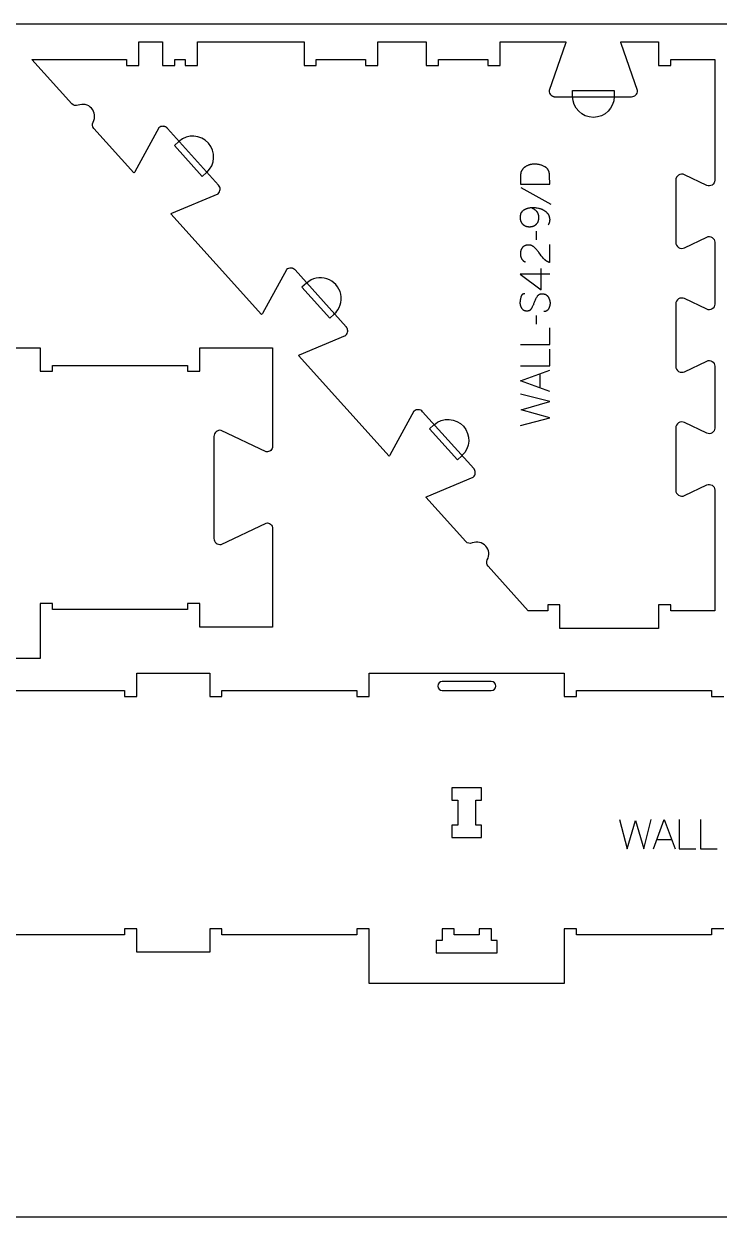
# Model space of a CAD drawing. Extents: x 5216 to 8399, y -19593 to -11999.
# Drawn here: x 6586 to 7297, y -15243 to -14023 of the extents above; entities that cross this region are included whole.
import ezdxf

# ---------------------------------------------------------------- set-up
doc = ezdxf.new("R2010")
doc.units = 0
for name, color, linetype in [('0_SHEET_SPRUCEPLY_2440X122', 1, 'CONTINUOUS'), ('1_ANYTOOL_1MMDEEP_LABELS_S', 2, 'CONTINUOUS'), ('3_ANYTOOL_CUTTHROUGH_INSID', 4, 'CONTINUOUS'), ('4_ANYTOOL_CUTTHROUGH_OUTSI', 5, 'CONTINUOUS'), ('5_ANYTOOL_HALF_MILL_9MM_IN', 3, 'CONTINUOUS')]:
    doc.layers.add(name, color=color, linetype=linetype)

msp = doc.modelspace()

# ---------------------------------------------------------------- linework, layer by layer
at = {"layer": '0_SHEET_SPRUCEPLY_2440X122'}
msp.add_lwpolyline([(8027.3, -14023.3), (8027.3, -15243.3), (5587.3, -15243.3), (5587.3, -14023.3)], close=True, dxfattribs=at)
at = {"layer": '1_ANYTOOL_1MMDEEP_LABELS_S'}
msp.add_lwpolyline([(7093.7, -14187.1), (7123.7, -14187.1), (7123.6, -14178.5), (7123.6, -14178.1), (7123.6, -14177.7), (7123.5, -14177.3), (7123.5, -14176.9), (7123.4, -14176.5), (7123.4, -14176.2), (7123.3, -14175.8), (7123.2, -14175.5), (7123.2, -14175.1), (7123.1, -14174.8), (7123, -14174.4), (7122.8, -14174.1), (7122.7, -14173.8), (7122.7, -14173.6), (7122.6, -14173.5), (7122.5, -14173.3), (7122.4, -14173.2), (7122.4, -14173), (7122.3, -14172.9), (7122.2, -14172.7), (7122.1, -14172.6), (7122, -14172.5), (7122, -14172.3), (7121.9, -14172.2), (7121.8, -14172.1), (7121.7, -14171.9), (7121.6, -14171.8), (7121.5, -14171.7), (7121.4, -14171.5), (7121.3, -14171.4), (7121.2, -14171.3), (7121.1, -14171.2), (7121, -14171.1), (7120.8, -14170.9), (7120.7, -14170.8), (7120.6, -14170.7), (7120.5, -14170.6), (7120.4, -14170.5), (7120.2, -14170.4), (7120.1, -14170.3), (7120, -14170.2), (7119.9, -14170.1), (7119.7, -14170), (7119.6, -14169.9), (7119.5, -14169.8), (7119.2, -14169.6), (7118.9, -14169.4), (7118.6, -14169.3), (7118, -14169), (7117.3, -14168.7), (7116.7, -14168.4), (7116.1, -14168.1), (7115.4, -14167.9), (7114.8, -14167.7), (7114.1, -14167.5), (7113.5, -14167.3), (7112.8, -14167.2), (7112.1, -14167), (7111.5, -14166.9), (7110.8, -14166.8), (7110.1, -14166.7), (7109.4, -14166.7), (7108.7, -14166.7), (7108, -14166.7), (7107.4, -14166.7), (7106.8, -14166.7), (7106.2, -14166.7), (7105.6, -14166.8), (7105.1, -14166.9), (7104.8, -14166.9), (7104.5, -14167), (7104.2, -14167.1), (7103.9, -14167.1), (7103.7, -14167.2), (7103.4, -14167.3), (7103.1, -14167.4), (7102.8, -14167.4), (7102.6, -14167.5), (7102.3, -14167.6), (7102, -14167.7), (7101.8, -14167.8), (7101.5, -14167.9), (7101.2, -14168.1), (7100.7, -14168.3), (7100.2, -14168.6), (7099.7, -14168.8), (7099.2, -14169.1), (7098.9, -14169.3), (7098.6, -14169.5), (7098.3, -14169.7), (7098, -14169.9), (7097.7, -14170.1), (7097.5, -14170.4), (7097.2, -14170.6), (7097, -14170.8), (7096.7, -14171), (7096.5, -14171.2), (7096.3, -14171.5), (7096.1, -14171.7), (7095.9, -14171.9), (7095.7, -14172.2), (7095.5, -14172.4), (7095.4, -14172.7), (7095.2, -14172.9), (7095.1, -14173.2), (7094.9, -14173.4), (7094.8, -14173.7), (7094.7, -14173.9), (7094.6, -14174.2), (7094.5, -14174.5), (7094.4, -14174.7), (7094.3, -14175), (7094.2, -14175.3), (7094.1, -14175.6), (7094.1, -14175.9), (7094, -14176.2), (7094, -14176.5), (7094, -14176.7), (7093.9, -14177), (7093.8, -14179.5), (7093.8, -14182), (7093.7, -14184.5)], close=True, dxfattribs=at)
for points in [[(7094.1, -14190.5), (7124.9, -14207.7)], [(7103.1, -14231), (7102.8, -14231), (7102.5, -14231), (7102.3, -14231), (7102, -14230.9), (7101.7, -14230.9), (7101.5, -14230.9), (7101.2, -14230.9), (7101, -14230.8), (7100.8, -14230.8), (7100.5, -14230.7), (7100.3, -14230.7), (7100.1, -14230.6), (7099.8, -14230.5), (7099.6, -14230.5), (7099.4, -14230.4), (7099.2, -14230.3), (7099, -14230.2), (7098.8, -14230.1), (7098.6, -14230), (7098.3, -14229.9), (7098.2, -14229.8), (7098, -14229.7), (7097.8, -14229.6), (7097.6, -14229.4), (7097.4, -14229.3), (7097.2, -14229.2), (7097, -14229), (7096.9, -14228.9), (7096.7, -14228.7), (7096.5, -14228.6), (7096.4, -14228.4), (7096.2, -14228.2), (7096, -14228), (7095.9, -14227.9), (7095.7, -14227.7), (7095.6, -14227.5), (7095.5, -14227.3), (7095.3, -14227.1), (7095.2, -14226.9), (7095.1, -14226.7), (7095, -14226.5), (7094.9, -14226.3), (7094.8, -14226.1), (7094.7, -14225.9), (7094.6, -14225.7), (7094.5, -14225.5), (7094.4, -14225.3), (7094.3, -14225.1), (7094.2, -14224.9), (7094.2, -14224.6), (7094.1, -14224.4), (7094, -14224.2), (7094, -14224), (7093.9, -14223.7), (7093.9, -14223.5), (7093.8, -14223.2), (7093.8, -14223), (7093.8, -14222.8), (7093.7, -14222.5), (7093.7, -14222.3), (7093.7, -14222), (7093.7, -14221.7), (7093.7, -14221.5), (7093.7, -14221.2), (7093.7, -14220.9), (7093.7, -14220.5), (7093.7, -14220.2), (7093.7, -14219.9), (7093.8, -14219.6), (7093.8, -14219.3), (7093.9, -14219), (7093.9, -14218.7), (7094, -14218.4), (7094, -14218.1), (7094.1, -14217.8), (7094.2, -14217.5), (7094.3, -14217.3), (7094.4, -14217), (7094.5, -14216.8), (7094.6, -14216.5), (7094.7, -14216.4), (7094.8, -14216.3), (7094.8, -14216.2), (7094.9, -14216), (7095, -14215.9), (7095, -14215.8), (7095.1, -14215.7), (7095.2, -14215.6), (7095.2, -14215.5), (7095.3, -14215.4), (7095.4, -14215.3), (7095.5, -14215.2), (7095.6, -14215.1), (7095.7, -14215), (7095.7, -14214.9), (7095.8, -14214.8), (7095.9, -14214.7), (7096, -14214.6), (7096.1, -14214.5), (7096.2, -14214.4), (7096.3, -14214.3), (7096.4, -14214.2), (7096.5, -14214.1), (7096.6, -14214), (7096.8, -14213.9), (7097, -14213.7), (7097.3, -14213.5), (7097.5, -14213.4), (7097.7, -14213.2), (7098, -14213.1), (7098.2, -14213), (7098.5, -14212.8), (7098.7, -14212.7), (7099, -14212.6), (7099.2, -14212.5), (7099.5, -14212.4), (7099.7, -14212.3), (7100, -14212.2), (7100.3, -14212.1), (7100.5, -14212), (7100.8, -14211.9), (7101.1, -14211.8), (7101.3, -14211.7), (7101.6, -14211.6), (7102.2, -14211.5), (7102.7, -14211.4), (7103.3, -14211.3), (7103.9, -14211.2), (7104.4, -14211.1), (7105, -14211.1), (7105.6, -14211.1), (7106.2, -14211.1), (7106.9, -14211.1), (7107.5, -14211.1), (7108.2, -14211.1), (7108.9, -14211.2), (7109.7, -14211.3), (7110.3, -14211.4), (7110.9, -14211.5), (7112.1, -14211.7), (7112.7, -14211.8), (7113.3, -14212), (7113.9, -14212.1), (7114.5, -14212.3), (7114.8, -14212.4), (7115.1, -14212.5), (7115.4, -14212.7), (7115.6, -14212.8), (7115.9, -14212.9), (7116.2, -14213), (7116.4, -14213.1), (7116.7, -14213.3), (7117, -14213.4), (7117.2, -14213.6), (7117.5, -14213.7), (7117.7, -14213.9), (7118, -14214), (7118.2, -14214.2), (7118.5, -14214.3), (7118.7, -14214.5), (7119, -14214.7), (7119.2, -14214.9), (7119.4, -14215.1), (7119.7, -14215.2), (7119.9, -14215.4), (7120.1, -14215.6), (7120.3, -14215.8), (7120.5, -14216), (7120.7, -14216.3), (7120.9, -14216.5), (7121.1, -14216.7), (7121.3, -14216.9), (7121.5, -14217.1), (7121.7, -14217.3), (7121.8, -14217.6), (7122, -14217.8), (7122.1, -14218), (7122.3, -14218.3), (7122.4, -14218.5), (7122.5, -14218.8), (7122.7, -14219), (7122.8, -14219.3), (7122.9, -14219.5), (7123, -14219.8), (7123.1, -14220), (7123.2, -14220.3), (7123.3, -14220.5), (7123.3, -14220.8), (7123.4, -14221.1), (7123.4, -14221.4), (7123.5, -14221.6), (7123.5, -14221.9), (7123.6, -14222.2), (7123.6, -14222.5), (7123.6, -14222.8), (7123.7, -14223.1), (7123.7, -14223.4), (7123.7, -14223.7), (7123.7, -14224), (7123.6, -14224.4), (7123.6, -14224.5), (7123.6, -14224.7), (7123.6, -14224.9), (7123.6, -14225), (7123.6, -14225.2), (7123.5, -14225.4), (7123.5, -14225.5), (7123.5, -14225.7), (7123.4, -14225.8), (7123.4, -14226), (7123.3, -14226.2), (7123.3, -14226.3), (7123.2, -14226.5), (7123.2, -14226.6), (7123.1, -14226.8), (7123.1, -14226.9), (7123, -14227.1), (7123, -14227.2), (7122.9, -14227.4), (7122.8, -14227.5), (7122.8, -14227.7), (7122.7, -14227.8), (7122.6, -14227.9), (7122.5, -14228.1), (7122.4, -14228.2), (7122.4, -14228.4), (7122.3, -14228.5), (7122.2, -14228.6)], [(7104.8, -14211.1), (7105.2, -14211.2), (7105.5, -14211.4), (7105.9, -14211.6), (7106.2, -14211.7), (7106.5, -14211.9), (7106.9, -14212.1), (7107.2, -14212.3), (7107.5, -14212.5), (7107.8, -14212.8), (7108.2, -14213), (7108.5, -14213.3), (7108.8, -14213.5), (7109.1, -14213.8), (7109.4, -14214.1), (7109.7, -14214.4), (7110, -14214.7), (7110.1, -14214.9), (7110.3, -14215), (7110.4, -14215.2), (7110.5, -14215.4), (7110.7, -14215.5), (7110.8, -14215.7), (7110.9, -14215.9), (7111, -14216.1), (7111.1, -14216.2), (7111.2, -14216.4), (7111.3, -14216.6), (7111.4, -14216.8), (7111.5, -14217), (7111.6, -14217.2), (7111.7, -14217.4), (7111.7, -14217.6), (7111.8, -14217.8), (7111.9, -14218), (7111.9, -14218.2), (7112, -14218.4), (7112, -14218.6), (7112.1, -14218.9), (7112.1, -14219.1), (7112.2, -14219.3), (7112.2, -14219.5), (7112.2, -14219.8), (7112.3, -14220), (7112.3, -14220.2), (7112.3, -14220.5), (7112.3, -14220.7), (7112.3, -14221), (7112.3, -14221.2), (7112.3, -14221.5), (7112.3, -14221.7), (7112.3, -14222), (7112.3, -14222.3), (7112.3, -14222.5), (7112.2, -14222.8), (7112.2, -14223), (7112.2, -14223.3), (7112.1, -14223.5), (7112.1, -14223.7), (7112, -14224), (7112, -14224.2), (7111.9, -14224.4), (7111.9, -14224.7), (7111.8, -14224.9), (7111.7, -14225.1), (7111.6, -14225.3), (7111.5, -14225.5), (7111.5, -14225.8), (7111.4, -14226), (7111.3, -14226.2), (7111.2, -14226.4), (7111.1, -14226.6), (7111, -14226.8), (7110.8, -14227), (7110.7, -14227.2), (7110.6, -14227.3), (7110.5, -14227.5), (7110.3, -14227.7), (7110.2, -14227.9), (7110, -14228.1), (7109.9, -14228.2), (7109.7, -14228.4), (7109.6, -14228.6), (7109.4, -14228.7), (7109.3, -14228.9), (7109.1, -14229), (7108.9, -14229.2), (7108.7, -14229.3), (7108.6, -14229.4), (7108.4, -14229.6), (7108.2, -14229.7), (7108, -14229.8), (7107.8, -14229.9), (7107.6, -14230), (7107.4, -14230.1), (7107.2, -14230.2), (7107, -14230.3), (7106.8, -14230.4), (7106.5, -14230.5), (7106.3, -14230.5), (7106.1, -14230.6), (7105.9, -14230.7), (7105.6, -14230.7), (7105.4, -14230.8), (7105.1, -14230.8), (7104.9, -14230.9), (7104.6, -14230.9), (7104.4, -14230.9), (7104.1, -14230.9), (7103.9, -14231), (7103.6, -14231), (7103.3, -14231), (7103.1, -14231)], [(7109.8, -14235.3), (7109.9, -14244.1)], [(7123.6, -14249), (7123.6, -14267.3), (7123.1, -14267.1), (7122.9, -14267.1), (7122.7, -14267), (7122.5, -14266.9), (7122.2, -14266.8), (7122, -14266.7), (7121.8, -14266.6), (7121.6, -14266.5), (7121.4, -14266.4), (7121.2, -14266.3), (7121, -14266.2), (7120.8, -14266.1), (7120.6, -14266), (7120.4, -14265.8), (7120.2, -14265.7), (7120, -14265.6), (7119.8, -14265.5), (7119.6, -14265.3), (7119.5, -14265.2), (7119.3, -14265), (7119.1, -14264.9), (7118.9, -14264.7), (7118.7, -14264.6), (7118.6, -14264.4), (7118.4, -14264.3), (7118.2, -14264.1), (7118.1, -14263.9), (7117.9, -14263.8), (7117.7, -14263.6), (7117.4, -14263.2), (7116.2, -14261.8), (7115, -14260.3), (7113.9, -14258.8), (7112.7, -14257.2), (7112.2, -14256.5), (7111.6, -14255.7), (7111, -14255), (7110.4, -14254.3), (7109.9, -14253.7), (7109.3, -14253), (7108.6, -14252.4), (7108, -14251.8), (7107.9, -14251.7), (7107.7, -14251.5), (7107.6, -14251.4), (7107.4, -14251.3), (7107.2, -14251.1), (7107.1, -14251), (7106.9, -14250.9), (7106.7, -14250.8), (7106.5, -14250.7), (7106.4, -14250.6), (7106.2, -14250.5), (7106, -14250.4), (7105.8, -14250.3), (7105.6, -14250.2), (7105.4, -14250.1), (7105.3, -14250), (7105.1, -14250), (7104.9, -14249.9), (7104.7, -14249.8), (7104.5, -14249.8), (7104.3, -14249.7), (7104.1, -14249.7), (7103.9, -14249.6), (7103.6, -14249.6), (7103.4, -14249.6), (7103.2, -14249.5), (7103, -14249.5), (7102.8, -14249.5), (7102.6, -14249.5), (7102.4, -14249.5), (7102.1, -14249.5), (7101.9, -14249.5), (7101.6, -14249.5), (7101.4, -14249.5), (7101.2, -14249.5), (7100.9, -14249.5), (7100.7, -14249.5), (7100.5, -14249.5), (7100.2, -14249.6), (7100, -14249.6), (7099.8, -14249.7), (7099.6, -14249.7), (7099.4, -14249.8), (7099.1, -14249.8), (7098.9, -14249.9), (7098.7, -14249.9), (7098.5, -14250), (7098.4, -14250.1), (7098.2, -14250.2), (7098, -14250.3), (7097.8, -14250.3), (7097.6, -14250.4), (7097.4, -14250.5), (7097.3, -14250.7), (7097.1, -14250.8), (7096.9, -14250.9), (7096.8, -14251), (7096.6, -14251.1), (7096.5, -14251.3), (7096.3, -14251.4), (7096.2, -14251.5), (7096, -14251.7), (7095.9, -14251.8), (7095.8, -14252), (7095.6, -14252.1), (7095.5, -14252.3), (7095.4, -14252.5), (7095.3, -14252.6), (7095.2, -14252.8), (7095.1, -14253), (7095, -14253.2), (7094.9, -14253.3), (7094.8, -14253.5), (7094.7, -14253.7), (7094.6, -14253.9), (7094.5, -14254.1), (7094.4, -14254.3), (7094.3, -14254.5), (7094.3, -14254.6), (7094.2, -14254.8), (7094.1, -14255), (7094.1, -14255.2), (7094, -14255.5), (7094, -14255.7), (7093.9, -14255.9), (7093.9, -14256.1), (7093.8, -14256.3), (7093.8, -14256.5), (7093.8, -14256.7), (7093.7, -14257), (7093.7, -14257.2), (7093.7, -14257.4), (7093.7, -14257.7), (7093.7, -14257.9), (7093.7, -14258.4), (7093.7, -14258.7), (7093.7, -14259.1), (7093.7, -14259.4), (7093.8, -14259.8), (7093.8, -14260.1), (7093.9, -14260.5), (7093.9, -14260.8), (7094, -14261.1), (7094.1, -14261.4), (7094.1, -14261.6), (7094.2, -14261.7), (7094.2, -14261.9), (7094.3, -14262), (7094.3, -14262.2), (7094.4, -14262.3), (7094.4, -14262.5), (7094.5, -14262.6), (7094.6, -14262.8), (7094.6, -14262.9), (7094.7, -14263), (7094.8, -14263.2), (7094.9, -14263.3), (7094.9, -14263.4), (7095, -14263.6), (7095.1, -14263.7), (7095.2, -14263.8), (7095.3, -14264), (7095.4, -14264.1), (7095.5, -14264.2), (7095.6, -14264.3), (7095.7, -14264.5), (7095.8, -14264.6), (7095.9, -14264.7), (7096, -14264.8), (7096.1, -14264.9), (7096.2, -14265), (7096.3, -14265.1), (7096.4, -14265.3), (7096.5, -14265.4), (7096.7, -14265.5), (7096.8, -14265.6), (7097, -14265.8), (7097.3, -14266), (7097.6, -14266.2), (7097.9, -14266.3), (7098.2, -14266.5), (7098.5, -14266.7), (7098.8, -14266.9)], [(7115, -14295.2), (7115, -14273.4)], [(7123.7, -14279.2), (7093.6, -14279.2), (7115, -14295.2)], [(7098.3, -14299.2), (7098.1, -14299.2), (7098, -14299.2), (7097.9, -14299.2), (7097.8, -14299.2), (7097.7, -14299.2), (7097.6, -14299.3), (7097.5, -14299.3), (7097.4, -14299.3), (7097.4, -14299.3), (7097.3, -14299.3), (7097.2, -14299.3), (7097.1, -14299.3), (7097, -14299.4), (7096.9, -14299.4), (7096.9, -14299.4), (7096.8, -14299.4), (7096.7, -14299.5), (7096.6, -14299.5), (7096.6, -14299.5), (7096.5, -14299.6), (7096.4, -14299.6), (7096.3, -14299.6), (7096.3, -14299.7), (7096.2, -14299.7), (7096.1, -14299.8), (7096.1, -14299.8), (7096, -14299.8), (7095.9, -14299.9), (7095.9, -14299.9), (7095.8, -14300), (7095.7, -14300), (7095.7, -14300.1), (7095.6, -14300.1), (7095.6, -14300.2), (7095.5, -14300.2), (7095.4, -14300.3), (7095.4, -14300.4), (7095.3, -14300.4), (7095.3, -14300.5), (7095.2, -14300.6), (7095.2, -14300.6), (7095.1, -14300.7), (7095.1, -14300.8), (7095, -14300.8), (7095, -14300.9), (7094.9, -14301), (7094.9, -14301.1), (7094.8, -14301.1), (7094.8, -14301.2), (7094.7, -14301.3), (7094.7, -14301.4), (7094.6, -14301.5), (7094.5, -14301.7), (7094.5, -14301.9), (7094.4, -14302.1), (7094.3, -14302.3), (7094.3, -14302.5), (7094.1, -14303.3), (7093.9, -14304.1), (7093.7, -14304.9), (7093.6, -14305.7), (7093.5, -14306), (7093.5, -14306.4), (7093.4, -14306.8), (7093.4, -14307.2), (7093.4, -14307.5), (7093.3, -14307.9), (7093.3, -14308.2), (7093.3, -14308.6), (7093.3, -14308.8), (7093.3, -14309), (7093.3, -14309.2), (7093.4, -14309.4), (7093.4, -14309.6), (7093.4, -14309.7), (7093.4, -14309.9), (7093.4, -14310.1), (7093.5, -14310.3), (7093.5, -14310.5), (7093.5, -14310.7), (7093.6, -14310.9), (7093.6, -14311), (7093.7, -14311.2), (7093.7, -14311.4), (7093.8, -14311.6), (7093.8, -14311.7), (7093.9, -14311.9), (7094, -14312.1), (7094, -14312.3), (7094.1, -14312.4), (7094.2, -14312.6), (7094.3, -14312.8), (7094.4, -14312.9), (7094.4, -14313.1), (7094.5, -14313.3), (7094.6, -14313.4), (7094.7, -14313.6), (7094.8, -14313.7), (7094.9, -14313.9), (7095, -14314.1), (7095.1, -14314.2), (7095.3, -14314.4), (7095.4, -14314.5), (7095.5, -14314.7), (7095.6, -14314.8), (7095.8, -14314.9), (7095.9, -14315.1), (7096, -14315.2), (7096.2, -14315.3), (7096.3, -14315.4), (7096.4, -14315.5), (7096.6, -14315.6), (7096.7, -14315.7), (7096.9, -14315.8), (7097, -14315.9), (7097.2, -14316), (7097.4, -14316.1), (7097.5, -14316.2), (7097.7, -14316.2), (7097.9, -14316.3), (7098, -14316.3), (7098.2, -14316.4), (7098.4, -14316.5), (7098.6, -14316.5), (7098.8, -14316.5), (7099, -14316.6), (7099.1, -14316.6), (7099.3, -14316.6), (7099.5, -14316.7), (7099.7, -14316.7), (7099.9, -14316.7), (7100.1, -14316.7), (7100.4, -14316.7), (7100.6, -14316.7), (7100.8, -14316.7), (7101, -14316.7), (7101.2, -14316.7), (7101.4, -14316.6), (7101.6, -14316.6), (7101.8, -14316.6), (7102, -14316.5), (7102.2, -14316.5), (7102.3, -14316.4), (7102.5, -14316.4), (7102.7, -14316.3), (7102.8, -14316.3), (7102.9, -14316.2), (7103, -14316.2), (7103, -14316.2), (7103.1, -14316.1), (7103.2, -14316.1), (7103.3, -14316), (7103.4, -14316), (7103.4, -14315.9), (7103.5, -14315.9), (7103.6, -14315.9), (7103.7, -14315.8), (7103.7, -14315.8), (7103.8, -14315.7), (7103.9, -14315.6), (7104, -14315.6), (7104, -14315.5), (7104.1, -14315.5), (7104.2, -14315.4), (7104.2, -14315.4), (7104.3, -14315.3), (7104.4, -14315.2), (7104.4, -14315.2), (7104.5, -14315.1), (7104.6, -14315), (7104.8, -14314.8), (7104.9, -14314.7), (7105, -14314.5), (7105.1, -14314.4), (7105.2, -14314.2), (7105.3, -14314), (7105.4, -14313.9), (7105.8, -14313.2), (7106.2, -14312.4), (7106.6, -14311.7), (7106.9, -14310.9), (7107.3, -14310.1), (7107.6, -14309.3), (7107.9, -14308.5), (7108.2, -14307.7), (7108.5, -14306.9), (7108.9, -14306.1), (7109.2, -14305.3), (7109.6, -14304.5), (7109.9, -14303.8), (7110.3, -14303), (7110.7, -14302.3), (7111.2, -14301.7), (7111.3, -14301.5), (7111.4, -14301.3), (7111.5, -14301.2), (7111.6, -14301.1), (7111.6, -14301), (7111.7, -14301), (7111.7, -14300.9), (7111.8, -14300.8), (7111.9, -14300.7), (7111.9, -14300.7), (7112, -14300.6), (7112.1, -14300.6), (7112.1, -14300.5), (7112.2, -14300.4), (7112.3, -14300.4), (7112.4, -14300.3), (7112.4, -14300.3), (7112.5, -14300.2), (7112.6, -14300.2), (7112.6, -14300.1), (7112.7, -14300.1), (7112.8, -14300), (7112.9, -14300), (7113, -14299.9), (7113, -14299.9), (7113.1, -14299.8), (7113.2, -14299.8), (7113.3, -14299.7), (7113.4, -14299.7), (7113.5, -14299.7), (7113.5, -14299.6), (7113.6, -14299.6), (7113.7, -14299.6), (7113.8, -14299.5), (7113.9, -14299.5), (7114, -14299.5), (7114.1, -14299.5), (7114.3, -14299.4), (7114.5, -14299.4), (7114.7, -14299.3), (7114.9, -14299.3), (7115.1, -14299.3), (7115.3, -14299.2), (7115.5, -14299.2), (7115.7, -14299.2), (7115.9, -14299.2), (7116.1, -14299.2), (7116.4, -14299.2), (7116.6, -14299.3), (7116.8, -14299.3), (7117.1, -14299.3), (7117.3, -14299.3), (7117.5, -14299.4), (7117.7, -14299.4), (7117.9, -14299.5), (7118.1, -14299.5), (7118.3, -14299.6), (7118.5, -14299.6), (7118.7, -14299.7), (7118.9, -14299.8), (7119.1, -14299.8), (7119.3, -14299.9), (7119.5, -14300), (7119.7, -14300.1), (7119.9, -14300.2), (7120, -14300.3), (7120.2, -14300.4), (7120.4, -14300.5), (7120.5, -14300.6), (7120.7, -14300.8), (7120.8, -14300.9), (7121, -14301), (7121.1, -14301.2), (7121.3, -14301.3), (7121.4, -14301.4), (7121.5, -14301.6), (7121.7, -14301.7), (7121.8, -14301.9), (7121.9, -14302.1), (7122, -14302.2), (7122.1, -14302.4), (7122.4, -14302.8), (7122.6, -14303.2), (7122.8, -14303.5), (7122.9, -14303.9), (7123.1, -14304.3), (7123.3, -14304.6), (7123.3, -14304.8), (7123.4, -14305), (7123.5, -14305.2), (7123.5, -14305.4), (7123.6, -14305.6), (7123.6, -14305.8), (7123.7, -14306), (7123.7, -14306.2), (7123.8, -14306.4), (7123.8, -14306.6), (7123.8, -14306.8), (7123.9, -14307), (7123.9, -14307.2), (7123.9, -14307.4), (7124, -14307.8), (7124, -14308.2), (7124, -14308.6), (7124, -14309), (7124, -14309.4), (7124, -14309.8), (7123.9, -14310.2), (7123.9, -14310.6), (7123.8, -14311), (7123.7, -14311.4), (7123.6, -14311.8), (7123.5, -14312.2), (7123.4, -14312.5), (7123.3, -14312.9), (7123.2, -14313.3), (7123, -14313.6), (7122.8, -14314), (7122.7, -14314.3), (7122.5, -14314.7), (7122.4, -14314.9), (7122.3, -14315), (7122.2, -14315.2), (7122.1, -14315.3), (7121.9, -14315.5), (7121.8, -14315.6), (7121.7, -14315.8), (7121.6, -14315.9), (7121.5, -14316), (7121.3, -14316.1), (7121.2, -14316.2), (7121.1, -14316.4), (7121, -14316.4), (7120.9, -14316.5), (7120.9, -14316.5), (7120.8, -14316.6), (7120.7, -14316.6), (7120.7, -14316.7), (7120.6, -14316.7), (7120.5, -14316.7), (7120.4, -14316.8), (7120.4, -14316.8), (7120.3, -14316.9), (7120.2, -14316.9), (7120.1, -14316.9), (7120.1, -14317), (7120, -14317), (7119.9, -14317), (7119.8, -14317.1), (7119.7, -14317.1), (7119.7, -14317.1), (7119.6, -14317.2), (7119.4, -14317.2), (7119.2, -14317.3), (7119.1, -14317.3), (7118.9, -14317.3), (7118.7, -14317.4), (7118.5, -14317.4), (7118.4, -14317.4), (7118.2, -14317.4), (7118, -14317.4), (7117.8, -14317.4)], [(7109.8, -14321.5), (7109.9, -14330.2)], [(7093.7, -14351.2), (7123.7, -14351.2), (7123.7, -14334.1)], [(7093.7, -14373), (7123.7, -14373), (7123.7, -14355.9)], [(7123.7, -14399.2), (7093.7, -14388.4), (7123.7, -14377.3)], [(7114.1, -14395.8), (7114.1, -14380.9)], [(7093.7, -14434), (7123.7, -14426.2), (7094.6, -14417.8), (7123.7, -14409.3), (7093.7, -14401.8)], [(7195.1, -14836.8), (7202.8, -14866.8), (7211.3, -14837.7), (7219.8, -14866.8), (7227.3, -14836.8)], [(7229.8, -14866.8), (7240.7, -14836.8), (7251.8, -14866.8)], [(7256.1, -14836.8), (7256.1, -14866.8), (7273.2, -14866.8)], [(7277.9, -14836.8), (7277.9, -14866.8), (7295, -14866.8)], [(7233.3, -14857.3), (7248.2, -14857.3)]]:
    msp.add_lwpolyline(points, dxfattribs=at)
at = {"layer": '3_ANYTOOL_CUTTHROUGH_INSID', "color": 4}
msp.add_lwpolyline([(7063.9, -14695.5), (7013.9, -14695.5, 1), (7013.9, -14705), (7063.9, -14705, 1)], format="xyb", close=True, dxfattribs=at)
for points in [[(7048.1, -14842.5), (7048.1, -14817), (7054.1, -14817), (7054.1, -14804.5), (7023.6, -14804.5), (7023.6, -14817), (7029.6, -14817), (7029.6, -14842.5), (7023.6, -14842.5), (7023.6, -14855), (7054.1, -14855), (7054.1, -14842.5)], [(7026.1, -14954.5), (7026.1, -14948.5), (7013.6, -14948.5), (7013.6, -14960.5), (7007.6, -14960.5), (7007.6, -14973), (7070.1, -14973), (7070.1, -14960.5), (7064.1, -14960.5), (7064.1, -14948.5), (7051.6, -14948.5), (7051.6, -14954.5)]]:
    msp.add_lwpolyline(points, close=True, dxfattribs=at)
at = {"layer": '4_ANYTOOL_CUTTHROUGH_OUTSI', "color": 5}
msp.add_lwpolyline([(7284.3, -14494.7, -0.551268), (7292.5, -14499.9), (7292.5, -14623.3), (7247.5, -14623.3), (7247.5, -14617.3), (7235, -14617.3), (7235, -14641.3), (7134.2, -14641.3), (7134.2, -14617.3), (7121.7, -14617.3), (7121.7, -14623.3), (7101.7, -14623.3), (7060.7, -14577.8), (7060.7, -14577.8, -0.317837), (7059.9, -14571.2, 0.707107), (7044.5, -14554, -0.317837), (7038, -14552.6), (6997.1, -14507.1, -0.061485), (6998.3, -14506.4), (7045.4, -14486.6), (7045.5, -14486.6), (7045.5, -14486.6), (7045.5, -14486.6, 0.198912), (7047.6, -14482.3), (7047.6, -14482.1), (7047.6, -14482), (7047.6, -14481.8), (7047.6, -14481.7), (7047.6, -14481.5), (7047.6, -14481.4), (7047.5, -14481.2), (7047.5, -14481), (7047.5, -14480.9), (7047.5, -14480.7), (7047.4, -14480.6), (7047.4, -14480.4), (7047.4, -14480.3), (7047.3, -14480.1), (7047.3, -14480), (7047.2, -14479.8), (7047.2, -14479.7), (7047.1, -14479.6), (7047.1, -14479.4), (7047, -14479.3), (7046.9, -14479.1), (7046.9, -14479), (7046.8, -14478.9), (7046.7, -14478.7), (7046.6, -14478.6), (7046.5, -14478.5), (7046.5, -14478.3), (7046.4, -14478.2), (7046.3, -14478.1), (7046.2, -14478), (7046.1, -14477.9), (7046, -14477.8), (6993.8, -14419.8, 0.414214), (6985, -14419.3), (6984.9, -14419.4), (6984.9, -14419.4), (6960.3, -14464.3), (6960.3, -14464.3, -0.061485), (6959.5, -14465.4), (6866.7, -14362.3, -0.061485), (6867.9, -14361.5), (6915, -14341.8), (6915.1, -14341.8), (6915.1, -14341.7), (6915.1, -14341.7, 0.198912), (6917.2, -14337.4), (6917.2, -14337.3), (6917.2, -14337.1), (6917.2, -14337), (6917.2, -14336.8), (6917.2, -14336.7), (6917.1, -14336.5), (6917.1, -14336.4), (6917.1, -14336.2), (6917.1, -14336.1), (6917.1, -14335.9), (6917, -14335.8), (6917, -14335.6), (6917, -14335.5), (6916.9, -14335.3), (6916.9, -14335.2), (6916.8, -14335), (6916.8, -14334.9), (6916.7, -14334.7), (6916.6, -14334.6), (6916.6, -14334.4), (6916.5, -14334.3), (6916.4, -14334.2), (6916.4, -14334), (6916.3, -14333.9), (6916.2, -14333.8), (6916.1, -14333.6), (6916, -14333.5), (6915.9, -14333.4), (6915.9, -14333.3), (6915.8, -14333.1), (6915.7, -14333), (6915.6, -14332.9), (6863.4, -14274.9), (6863.3, -14274.8), (6863.2, -14274.7), (6863.1, -14274.6), (6863, -14274.5), (6862.8, -14274.4), (6862.7, -14274.3), (6862.6, -14274.2), (6862.5, -14274.1), (6862.4, -14274), (6862.2, -14274), (6862.1, -14273.9), (6862, -14273.8), (6861.8, -14273.7), (6861.7, -14273.6), (6861.6, -14273.6), (6861.4, -14273.5), (6861.3, -14273.4), (6861.1, -14273.4), (6861, -14273.3), (6860.8, -14273.2), (6860.7, -14273.2), (6860.6, -14273.2), (6860.4, -14273.1), (6860.3, -14273.1), (6860.1, -14273), (6860, -14273), (6859.8, -14273), (6859.7, -14272.9), (6859.5, -14272.9), (6859.4, -14272.9), (6859.2, -14272.9), (6859.1, -14272.9, 0.198912), (6854.5, -14274.5), (6854.5, -14274.5), (6854.5, -14274.6), (6829.9, -14319.4), (6829.9, -14319.4, -0.061485), (6829.1, -14320.5), (6736.2, -14217.4, -0.061485), (6737.4, -14216.7), (6784.6, -14196.9), (6784.7, -14196.9), (6784.7, -14196.9), (6784.7, -14196.9, 0.414214), (6785.2, -14188.1), (6733, -14130.1), (6732.9, -14130), (6732.8, -14129.9), (6732.6, -14129.8), (6732.5, -14129.7), (6732.4, -14129.6), (6732.3, -14129.5), (6732.2, -14129.4), (6732.1, -14129.3), (6731.9, -14129.2), (6731.8, -14129.1), (6731.7, -14129), (6731.6, -14128.9), (6731.4, -14128.9), (6731.3, -14128.8), (6731.1, -14128.7), (6731, -14128.6), (6730.9, -14128.6), (6730.7, -14128.5), (6730.6, -14128.5), (6730.4, -14128.4), (6730.3, -14128.4), (6730.1, -14128.3), (6730, -14128.3), (6729.8, -14128.2), (6729.7, -14128.2), (6729.5, -14128.2), (6729.4, -14128.1), (6729.2, -14128.1), (6729.1, -14128.1), (6728.9, -14128.1), (6728.8, -14128.1), (6728.6, -14128, 0.198912), (6724.1, -14129.6), (6724.1, -14129.7), (6724.1, -14129.7), (6699.5, -14174.6), (6699.5, -14174.6, -0.061485), (6698.6, -14175.7), (6657.7, -14130.2, -0.317837), (6657, -14123.7, 0.707107), (6641.5, -14106.5, -0.317837), (6635, -14105), (6594.3, -14059.8), (6691, -14059.8), (6691, -14065.8), (6703.5, -14065.8), (6703.5, -14041.8), (6728, -14041.8), (6728, -14065.8), (6740.5, -14065.8), (6740.5, -14059.8), (6751, -14059.8), (6751, -14065.8), (6763.5, -14065.8), (6763.5, -14041.8), (6872.5, -14041.8), (6872.5, -14065.8), (6885, -14065.8), (6885, -14059.8), (6935.5, -14059.8), (6935.5, -14065.8), (6948, -14065.8), (6948, -14041.8), (6997.5, -14041.8), (6997.5, -14065.8), (7010, -14065.8), (7010, -14059.8), (7060.5, -14059.8), (7060.5, -14065.8), (7073, -14065.8), (7073, -14041.8), (7140.2, -14041.8), (7140.2, -14041.8, -0.061485), (7140, -14043.2), (7123.1, -14091.5), (7123.1, -14091.5), (7123.1, -14091.6), (7123.1, -14091.6, 0.198912), (7124.9, -14096), (7125, -14096.1), (7125.1, -14096.2), (7125.2, -14096.3), (7125.4, -14096.4), (7125.5, -14096.5), (7125.6, -14096.6), (7125.7, -14096.7), (7125.8, -14096.8), (7126, -14096.8), (7126.1, -14096.9), (7126.2, -14097), (7126.4, -14097.1), (7126.5, -14097.2), (7126.7, -14097.2), (7126.8, -14097.3), (7126.9, -14097.3), (7127.1, -14097.4), (7127.2, -14097.5), (7127.4, -14097.5), (7127.5, -14097.6), (7127.7, -14097.6), (7127.8, -14097.6), (7128, -14097.7), (7128.1, -14097.7), (7128.3, -14097.7), (7128.4, -14097.8), (7128.6, -14097.8), (7128.7, -14097.8), (7128.9, -14097.8), (7129, -14097.8), (7129.2, -14097.8), (7129.3, -14097.8), (7207.3, -14097.8, 0.414214), (7213.6, -14091.6), (7213.6, -14091.5), (7213.6, -14091.5), (7196.7, -14043.2), (7196.7, -14043.2, -0.061485), (7196.4, -14041.8), (7235, -14041.8), (7235, -14065.8), (7247.5, -14065.8), (7247.5, -14059.8), (7292.5, -14059.8), (7292.5, -14183.2), (7292.5, -14183.2, -0.551268), (7284.3, -14188.4), (7261.5, -14177.5, 0.551268), (7252.5, -14183.2), (7252.5, -14246.6, 0.257375), (7255.4, -14251.9, 0.257375), (7261.5, -14252.2), (7284.3, -14241.3, -0.551268), (7292.5, -14246.5), (7292.5, -14309.9, -0.551268), (7284.3, -14315.1), (7261.5, -14304.2, 0.551268), (7252.5, -14309.9), (7252.5, -14373.3, 0.551268), (7261.5, -14378.9), (7284.3, -14368, -0.551268), (7292.5, -14373.2), (7292.5, -14436.6, -0.551268), (7284.3, -14441.8), (7261.5, -14430.9, 0.551268), (7252.5, -14436.6), (7252.5, -14500, 0.551268), (7261.5, -14505.6)], format="xyb", close=True, dxfattribs=at)
msp.add_lwpolyline([(6403.4, -14354.5), (6602.9, -14354.5), (6602.9, -14378.5), (6615.4, -14378.5), (6615.4, -14372.5), (6753.4, -14372.5), (6753.4, -14378.5), (6765.9, -14378.5), (6765.9, -14354.5), (6840.4, -14354.5), (6840.4, -14455.1), (6840.4, -14455.1, -0.461625), (6833.8, -14460.8), (6787.8, -14439), (6787.7, -14438.9), (6787.7, -14438.9, 0.220464), (6782.7, -14440.3, 0.220464), (6780.4, -14445.1), (6780.4, -14549.3, 0.463455), (6787.7, -14555.5), (6787.8, -14555.5), (6787.8, -14555.5), (6833.8, -14533.6), (6833.8, -14533.6, -0.218884), (6838.4, -14534.9, -0.220464), (6840.4, -14539.3), (6840.4, -14616.2), (6840.4, -14640), (6765.9, -14640), (6765.9, -14616), (6753.4, -14616), (6753.4, -14622), (6615.4, -14622), (6615.4, -14616), (6602.9, -14616), (6602.9, -14672), (6403.4, -14672)], format="xyb", dxfattribs=at)
for points in [[(6551.1, -14705), (6689.1, -14705), (6689.1, -14711), (6701.6, -14711), (6701.6, -14687), (6776.1, -14687), (6776.1, -14711), (6788.6, -14711), (6788.6, -14705), (6926.6, -14705), (6926.6, -14711), (6939.1, -14711), (6939.1, -14687), (7138.6, -14687), (7138.6, -14711), (7151.1, -14711), (7151.1, -14705), (7289.1, -14705), (7289.1, -14711), (7301.6, -14711)], [(7301.6, -14948.5), (7289.1, -14948.5), (7289.1, -14954.5), (7151.1, -14954.5), (7151.1, -14948.5), (7138.6, -14948.5), (7138.6, -15004.5), (6939.1, -15004.5), (6939.1, -14948.5), (6926.6, -14948.5), (6926.6, -14954.5), (6788.6, -14954.5), (6788.6, -14948.5), (6776.1, -14948.5), (6776.1, -14972.5), (6701.6, -14972.5), (6701.6, -14948.5), (6689.1, -14948.5), (6689.1, -14954.5), (6551.1, -14954.5)]]:
    msp.add_lwpolyline(points, dxfattribs=at)
at = {"layer": '5_ANYTOOL_HALF_MILL_9MM_IN', "color": 3}
for points in [[(7189.6, -14097.6, -1), (7147.1, -14097.6), (7147.1, -14097.3), (7147.1, -14091.3), (7189.6, -14091.3), (7189.6, -14097.3), (7189.6, -14097.6)], [(6773.1, -14175.1, 1), (6744.7, -14143.5), (6744.5, -14143.6), (6740, -14147.6), (6768.4, -14179.2), (6772.9, -14175.2), (6773.1, -14175.1)], [(6903.5, -14319.9, 1), (6875.1, -14288.3), (6874.9, -14288.5), (6870.4, -14292.5), (6898.9, -14324.1), (6903.3, -14320.1), (6903.5, -14319.9)], [(7005.5, -14433.1, -1), (7033.9, -14464.7), (7033.7, -14464.9), (7029.3, -14468.9), (7000.8, -14437.3), (7005.3, -14433.3), (7005.5, -14433.1)]]:
    msp.add_lwpolyline(points, format="xyb", close=True, dxfattribs=at)

doc.saveas('drawing.dxf')
